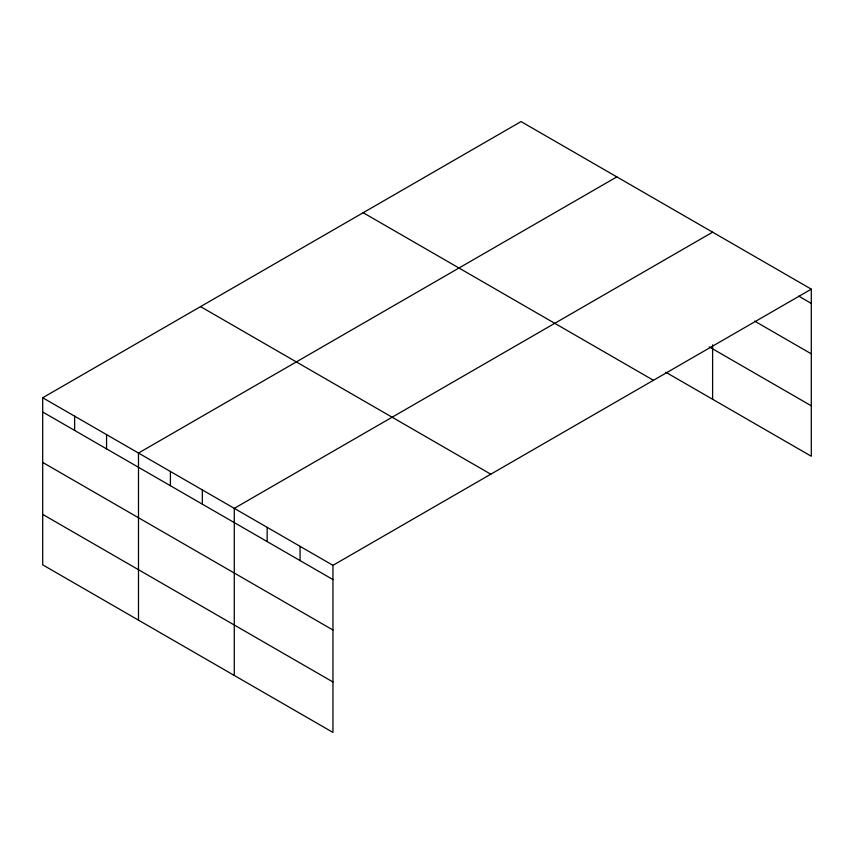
<?xml version="1.0" encoding="UTF-8"?>
<svg xmlns="http://www.w3.org/2000/svg" width="854" height="854" viewBox="0 0 854 854"><rect width="100%" height="100%" fill="white"/><g stroke="black" fill="none" stroke-linecap="round" stroke-linejoin="round"><path stroke-width="1.28" d="M811.3 289.154L521.047 121.578L42.7 397.75L42.7 564.846L332.953 732.422L332.953 565.327L811.3 289.154L811.3 456.249L665.864 372.28M616.834 176.885L138.487 453.047L138.487 620.143M712.61 232.181L234.274 508.354L234.274 675.439M798.821 296.189L811.3 303.394M754.584 321.093L811.3 353.834M709.194 346.863L811.3 405.81M363.196 212.721L653.449 380.297M200.551 306.618L490.804 474.194M42.7 397.75L332.953 565.327M42.7 411.991L332.953 579.567M42.7 462.43L332.953 630.006M42.7 514.396L332.953 681.983M712.61 344.835L712.61 399.277M300.064 546.336L300.064 560.576M267.163 527.345L267.163 541.585M202.345 489.918L202.345 504.159M170.416 471.483L170.416 485.723M106.558 434.611L106.558 448.852M74.629 416.186L74.629 430.427"/></g></svg>
